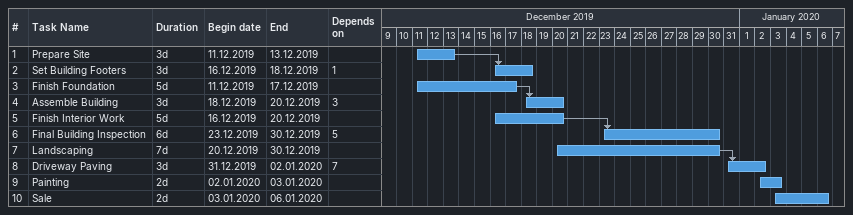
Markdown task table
| ID | Task | Duration | Start | Finish | Predecessors |
|---|---|---|---|---|---|
| 1 | Prepare Site | 3d | 2019-12-11 | 2019-12-13 |  |
| 2 | Set Building Footers | 3d | 2019-12-16 | 2019-12-18 | 1 |
| 3 | Finish Foundation | 5d | 2019-12-11 | 2019-12-17 |  |
| 4 | Assemble Building | 3d | 2019-12-18 | 2019-12-20 | 3 |
| 5 | Finish Interior Work | 5d | 2019-12-16 | 2019-12-20 |  |
| 6 | Final Building Inspection | 6d | 2019-12-23 | 2019-12-30 | 5 |
| 7 | Landscaping | 7d | 2019-12-20 | 2019-12-30 |  |
| 8 | Driveway Paving | 3d | 2019-12-31 | 2020-01-02 | 7 |
| 9 | Painting | 2d | 2020-01-02 | 2020-01-03 |  |
| 10 | Sale | 2d | 2020-01-03 | 2020-01-06 |  |
